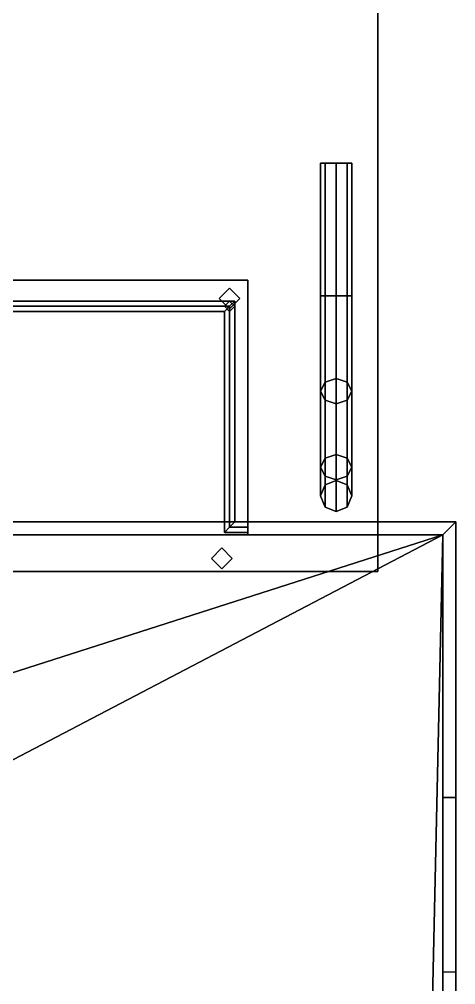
# Model space of a CAD drawing. Extents: x -3.8 to 3.8, y -28.3 to 29.9.
# Drawn here: x 2.121 to 3.8, y -7.14 to -3.426 of the extents above; entities that cross this region are included whole.
import ezdxf

# ---------------------------------------------------------------- set-up
doc = ezdxf.new("R2010")
doc.units = 0
doc.layers.add('SUPERSTRUCTURE', color=3, linetype='CONTINUOUS')

msp = doc.modelspace()

# ---------------------------------------------------------------- linework, layer by layer
at = {"layer": 'SUPERSTRUCTURE'}
for points in [[(1.72, 0.5, 3.56), (1.72, -5.55, 3.56), (3.5, -5.55, 3.56), (3.5, 0.5, 3.56)], [(3.5, -5.55, 3.56), (3.5, -5.55, 3.4), (3.5, 0.5, 3.4), (3.5, 0.5, 3.56)], [(3.28, -3.98, 6.5), (3.2976, -3.98, 6.4576), (3.2976, -4.49, 6.4576), (3.28, -4.49, 6.5)], [(3.2976, -3.98, 6.5424), (3.28, -3.98, 6.5), (3.28, -4.49, 6.5), (3.2976, -4.49, 6.5424)], [(3.3824, -3.98, 6.4576), (3.28, -3.98, 6.5), (3.2976, -3.98, 6.5424), (3.4, -3.98, 6.5)], [(3.34, -3.98, 6.44), (3.2976, -3.98, 6.4576), (3.28, -3.98, 6.5), (3.3824, -3.98, 6.4576)], [(3.2976, -3.98, 6.4576), (3.34, -3.98, 6.44), (3.34, -4.49, 6.44), (3.2976, -4.49, 6.4576)], [(3.34, -3.98, 6.56), (3.2976, -3.98, 6.5424), (3.2976, -4.49, 6.5424), (3.34, -4.49, 6.56)], [(3.4, -3.98, 6.5), (3.2976, -3.98, 6.5424), (3.34, -3.98, 6.56), (3.3824, -3.98, 6.5424)], [(3.34, -3.98, 6.44), (3.3824, -3.98, 6.4576), (3.3824, -4.49, 6.4576), (3.34, -4.49, 6.44)], [(3.3824, -3.98, 6.5424), (3.34, -3.98, 6.56), (3.34, -4.49, 6.56), (3.3824, -4.49, 6.5424)], [(3.3824, -3.98, 6.4576), (3.4, -3.98, 6.5), (3.4, -4.49, 6.5), (3.3824, -4.49, 6.4576)], [(3.4, -3.98, 6.5), (3.3824, -3.98, 6.5424), (3.3824, -4.49, 6.5424), (3.4, -4.49, 6.5)], [(3, -4.43, 6.55), (3, -4.43, 6.44), (2, -4.43, 6.44), (2, -4.43, 6.55)], [(2, -4.43, 6.55), (2, -5.36, 6.55), (3, -5.36, 6.55), (3, -4.43, 6.55)], [(3, -5.36, 6.55), (3, -5.36, 6.44), (3, -4.43, 6.44), (3, -4.43, 6.55)], [(2.93, -4.46, 1.69), (2.89, -4.5, 1.69), (2.89, -4.5, 6.44), (2.93, -4.46, 6.44)], [(2.97, -4.5, 1.69), (2.93, -4.46, 1.69), (2.93, -4.46, 6.44), (2.97, -4.5, 6.44)], [(3.28, -4.49, 6.5), (3.2976, -4.49, 6.4576), (3.2976, -4.8219, 6.2305), (3.28, -4.8566, 6.2548)], [(3.2976, -4.49, 6.5424), (3.28, -4.49, 6.5), (3.28, -4.8566, 6.2548), (3.2976, -4.8914, 6.2791)], [(3.2976, -4.49, 6.4576), (3.34, -4.49, 6.44), (3.34, -4.8075, 6.2204), (3.2976, -4.8219, 6.2305)], [(3.34, -4.49, 6.56), (3.2976, -4.49, 6.5424), (3.2976, -4.8914, 6.2791), (3.34, -4.9058, 6.2892)], [(3.34, -4.49, 6.44), (3.3824, -4.49, 6.4576), (3.3824, -4.8219, 6.2305), (3.34, -4.8075, 6.2204)], [(3.3824, -4.49, 6.5424), (3.34, -4.49, 6.56), (3.34, -4.9058, 6.2892), (3.3824, -4.8914, 6.2791)], [(3.3824, -4.49, 6.4576), (3.4, -4.49, 6.5), (3.4, -4.8566, 6.2548), (3.3824, -4.8219, 6.2305)], [(3.4, -4.49, 6.5), (3.3824, -4.49, 6.5424), (3.3824, -4.8914, 6.2791), (3.4, -4.8566, 6.2548)], [(2.95, -4.51, 7.1), (2.93, -4.53, 7.08), (2.07, -4.53, 7.08), (2.05, -4.51, 7.1)], [(2.93, -4.53, 7.12), (2.95, -4.51, 7.1), (2.05, -4.51, 7.1), (2.07, -4.53, 7.12)], [(2.95, -4.51, 7.43), (2.93, -4.53, 7.41), (2.07, -4.53, 7.41), (2.05, -4.51, 7.43)], [(2.93, -4.53, 7.45), (2.95, -4.51, 7.43), (2.05, -4.51, 7.43), (2.07, -4.53, 7.45)], [(2.93, -4.53, 7.08), (2.91, -4.55, 7.1), (2.09, -4.55, 7.1), (2.07, -4.53, 7.08)], [(2.91, -4.55, 7.1), (2.93, -4.53, 7.12), (2.07, -4.53, 7.12), (2.09, -4.55, 7.1)], [(2.93, -4.53, 7.41), (2.91, -4.55, 7.43), (2.09, -4.55, 7.43), (2.07, -4.53, 7.41)], [(2.91, -4.55, 7.43), (2.93, -4.53, 7.45), (2.07, -4.53, 7.45), (2.09, -4.55, 7.43)], [(2.89, -4.5, 1.69), (2.93, -4.54, 1.69), (2.93, -4.54, 6.44), (2.89, -4.5, 6.44)], [(2.93, -4.51, 6.55), (2.91, -4.53, 6.55), (2.91, -4.53, 7.43), (2.93, -4.51, 7.43)], [(2.91, -4.53, 6.55), (2.93, -4.55, 6.55), (2.93, -4.55, 7.43), (2.91, -4.53, 7.43)], [(2.93, -5.38, 7.08), (2.91, -5.4, 7.1), (2.91, -4.55, 7.1), (2.93, -4.53, 7.08)], [(2.91, -5.4, 7.1), (2.93, -5.38, 7.12), (2.93, -4.53, 7.12), (2.91, -4.55, 7.1)], [(2.93, -5.38, 7.41), (2.91, -5.4, 7.43), (2.91, -4.55, 7.43), (2.93, -4.53, 7.41)], [(2.91, -5.4, 7.43), (2.93, -5.38, 7.45), (2.93, -4.53, 7.45), (2.91, -4.55, 7.43)], [(2.93, -4.54, 1.69), (2.97, -4.5, 1.69), (2.97, -4.5, 6.44), (2.93, -4.54, 6.44)], [(2.95, -4.53, 6.55), (2.93, -4.51, 6.55), (2.93, -4.51, 7.43), (2.95, -4.53, 7.43)], [(2.95, -5.36, 7.1), (2.93, -5.38, 7.08), (2.93, -4.53, 7.08), (2.95, -4.51, 7.1)], [(2.93, -5.38, 7.12), (2.95, -5.36, 7.1), (2.95, -4.51, 7.1), (2.93, -4.53, 7.12)], [(2.95, -5.36, 7.43), (2.93, -5.38, 7.41), (2.93, -4.53, 7.41), (2.95, -4.51, 7.43)], [(2.93, -5.38, 7.45), (2.95, -5.36, 7.43), (2.95, -4.51, 7.43), (2.93, -4.53, 7.45)], [(2.93, -4.55, 6.55), (2.95, -4.53, 6.55), (2.95, -4.53, 7.43), (2.93, -4.55, 7.43)], [(3.28, -4.8566, 6.2548), (3.2976, -4.8219, 6.2305), (3.2976, -5.1144, 5.8127), (3.28, -5.1491, 5.837)], [(3.2976, -4.8219, 6.2305), (3.34, -4.8075, 6.2204), (3.34, -5.1, 5.8026), (3.2976, -5.1144, 5.8127)], [(3.34, -4.8075, 6.2204), (3.3824, -4.8219, 6.2305), (3.3824, -5.1144, 5.8127), (3.34, -5.1, 5.8026)], [(3.3824, -4.8219, 6.2305), (3.4, -4.8566, 6.2548), (3.4, -5.1491, 5.837), (3.3824, -5.1144, 5.8127)], [(3.2976, -4.8914, 6.2791), (3.28, -4.8566, 6.2548), (3.28, -5.1491, 5.837), (3.2976, -5.1839, 5.8614)], [(3.4, -4.8566, 6.2548), (3.3824, -4.8914, 6.2791), (3.3824, -5.1839, 5.8614), (3.4, -5.1491, 5.837)], [(3.34, -4.9058, 6.2892), (3.2976, -4.8914, 6.2791), (3.2976, -5.1839, 5.8614), (3.34, -5.1983, 5.8714)], [(3.3824, -4.8914, 6.2791), (3.34, -4.9058, 6.2892), (3.34, -5.1983, 5.8714), (3.3824, -5.1839, 5.8614)], [(3.2976, -5.2176, 5.51), (3.28, -5.26, 5.51), (3.28, -5.1491, 5.837), (3.2976, -5.1144, 5.8127)], [(3.34, -5.2, 5.51), (3.2976, -5.2176, 5.51), (3.2976, -5.1144, 5.8127), (3.34, -5.1, 5.8026)], [(3.3824, -5.2176, 5.51), (3.34, -5.2, 5.51), (3.34, -5.1, 5.8026), (3.3824, -5.1144, 5.8127)], [(3.4, -5.26, 5.51), (3.3824, -5.2176, 5.51), (3.3824, -5.1144, 5.8127), (3.4, -5.1491, 5.837)], [(3.28, -5.26, 5.51), (3.2976, -5.3024, 5.51), (3.2976, -5.1839, 5.8614), (3.28, -5.1491, 5.837)], [(3.3824, -5.3024, 5.51), (3.4, -5.26, 5.51), (3.4, -5.1491, 5.837), (3.3824, -5.1839, 5.8614)], [(3.2976, -5.3024, 5.51), (3.34, -5.32, 5.51), (3.34, -5.1983, 5.8714), (3.2976, -5.1839, 5.8614)], [(3.34, -5.32, 5.51), (3.3824, -5.3024, 5.51), (3.3824, -5.1839, 5.8614), (3.34, -5.1983, 5.8714)], [(3.2976, -5.2176, 1.69), (3.28, -5.26, 1.69), (3.28, -5.26, 5.51), (3.2976, -5.2176, 5.51)], [(3.34, -5.2, 1.69), (3.2976, -5.2176, 1.69), (3.2976, -5.2176, 5.51), (3.34, -5.2, 5.51)], [(3.3824, -5.2176, 1.69), (3.34, -5.2, 1.69), (3.34, -5.2, 5.51), (3.3824, -5.2176, 5.51)], [(3.4, -5.26, 1.69), (3.3824, -5.2176, 1.69), (3.3824, -5.2176, 5.51), (3.4, -5.26, 5.51)], [(3.28, -5.26, 1.69), (3.2976, -5.3024, 1.69), (3.2976, -5.3024, 5.51), (3.28, -5.26, 5.51)], [(3.3824, -5.3024, 1.69), (3.4, -5.26, 1.69), (3.4, -5.26, 5.51), (3.3824, -5.3024, 5.51)], [(3.2976, -5.3024, 1.69), (3.34, -5.32, 1.69), (3.34, -5.32, 5.51), (3.2976, -5.3024, 5.51)], [(3.34, -5.32, 1.69), (3.3824, -5.3024, 1.69), (3.3824, -5.3024, 5.51), (3.34, -5.32, 5.51)], [(-0.72, -5.36, 4.16), (-0.72, -5.36, 5.32), (3.8, -5.36, 5.32), (3.8, -5.36, 4.16)], [(3.75, -5.41, 5.32), (3.8, -5.36, 5.32), (-0.72, -5.36, 5.32), (-0.72, -5.41, 5.32)], [(3, -5.41, 6.55), (3, -5.36, 6.55), (2, -5.36, 6.55), (2, -5.41, 6.55)], [(2.93, -5.38, 7.12), (2.91, -5.4, 7.1), (3, -5.4, 7.1), (3, -5.38, 7.12)], [(2.91, -5.4, 7.1), (2.93, -5.38, 7.08), (3, -5.38, 7.08), (3, -5.4, 7.1)], [(2.93, -5.38, 7.45), (2.91, -5.4, 7.43), (3, -5.4, 7.43), (3, -5.38, 7.45)], [(2.91, -5.4, 7.43), (2.93, -5.38, 7.41), (3, -5.38, 7.41), (3, -5.4, 7.43)], [(2.95, -5.36, 7.1), (2.93, -5.38, 7.12), (3, -5.38, 7.12), (3, -5.36, 7.1)], [(2.93, -5.38, 7.08), (2.95, -5.36, 7.1), (3, -5.36, 7.1), (3, -5.38, 7.08)], [(2.95, -5.36, 7.43), (2.93, -5.38, 7.45), (3, -5.38, 7.45), (3, -5.36, 7.43)], [(2.93, -5.38, 7.41), (2.95, -5.36, 7.43), (3, -5.36, 7.43), (3, -5.38, 7.41)], [(3.75, -5.41, 7.48), (3.8, -5.36, 7.48), (3, -5.36, 7.48), (3, -5.41, 7.48)], [(3, -5.36, 6.44), (3, -5.36, 7.48), (3.8, -5.36, 7.48), (3.8, -5.36, 6.44)], [(3, -5.41, 7.48), (3, -5.36, 7.48), (3, -5.36, 6.55), (3, -5.41, 6.55)], [(3.75, -6.42, 5.32), (3.8, -6.42, 5.32), (3.8, -5.36, 5.32), (3.75, -5.41, 5.32)], [(3.75, -7.95, 7.48), (3.8, -7.95, 7.48), (3.8, -5.36, 7.48), (3.75, -5.41, 7.48)], [(3.8, -5.36, 4.16), (3.8, -5.36, 5.32), (3.8, -6.42, 5.32), (3.8, -6.42, 4.16)], [(3.8, -5.36, 6.44), (3.8, -5.36, 7.48), (3.8, -7.95, 7.48), (3.8, -8.58, 6.44)], [(-3.75, -5.41, 4.25), (-1.72, -6.06, 4.25), (1.72, -6.06, 4.25), (3.75, -5.41, 4.25)], [(-3.75, -5.41, 6.55), (-0.5, -7.11, 6.55), (0.5, -7.11, 6.55), (3.75, -5.41, 6.55)], [(3.75, -5.41, 4.25), (3.75, -5.41, 5.32), (-0.72, -5.41, 5.32), (-0.72, -5.41, 4.25)], [(0.5, -8.73, 6.55), (3.68, -8.58, 6.55), (3.75, -5.41, 6.55), (0.5, -7.11, 6.55)], [(1.72, -6.06, 4.25), (1.72, -8.82, 4.25), (3.75, -8.82, 4.25), (3.75, -5.41, 4.25)], [(3.75, -5.41, 6.55), (3.75, -5.41, 7.48), (3, -5.41, 7.48), (3, -5.41, 6.55)], [(3.68, -8.58, 6.55), (3.75, -8.58, 6.55), (3.75, -5.41, 6.55)], [(3.75, -6.42, 4.25), (3.75, -6.42, 5.32), (3.75, -5.41, 5.32), (3.75, -5.41, 4.25)], [(3.75, -8.58, 6.55), (3.75, -7.95, 7.48), (3.75, -5.41, 7.48), (3.75, -5.41, 6.55)], [(2.9, -5.46, 1.69), (2.86, -5.5, 1.69), (2.86, -5.5, 3.4), (2.9, -5.46, 3.4)], [(2.94, -5.5, 1.69), (2.9, -5.46, 1.69), (2.9, -5.46, 3.4), (2.94, -5.5, 3.4)], [(2.86, -5.5, 1.69), (2.9, -5.54, 1.69), (2.9, -5.54, 3.4), (2.86, -5.5, 3.4)], [(2.9, -5.54, 1.69), (2.94, -5.5, 1.69), (2.94, -5.5, 3.4), (2.9, -5.54, 3.4)], [(1.72, -5.55, 3.56), (1.72, -5.55, 3.4), (3.5, -5.55, 3.4), (3.5, -5.55, 3.56)], [(3.75, -7.09, 5.32), (3.8, -7.09, 5.32), (3.8, -6.42, 5.32), (3.75, -6.42, 5.32)]]:
    msp.add_3dface(points, dxfattribs=at)

doc.saveas('drawing.dxf')
